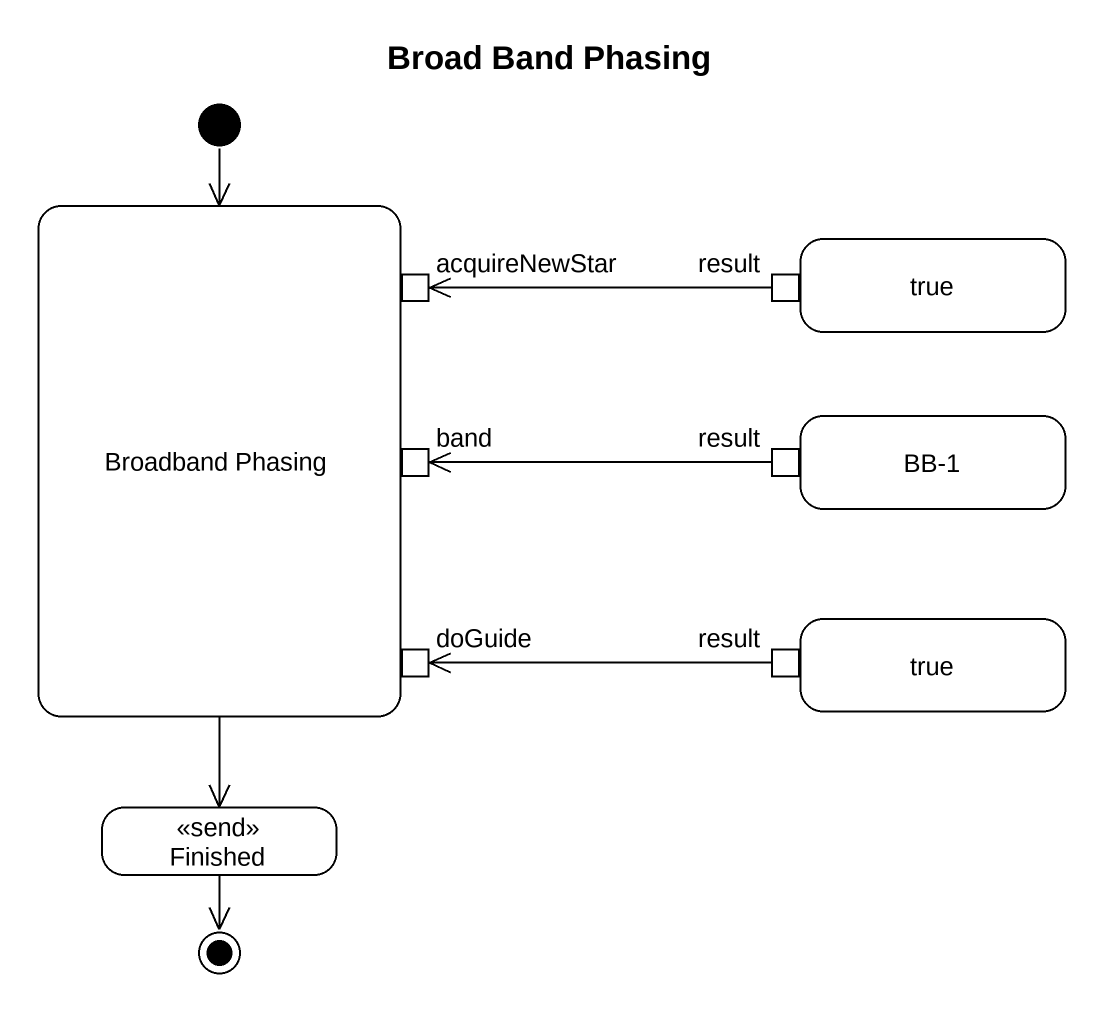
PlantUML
@startuml
title Broad Band Phasing
hide empty description
state "Broadband Phasing" as Broadband_Phasing {
  state acquireNewStar <<inputPin>>
  state band <<inputPin>>
  state doGuide <<inputPin>>
}
state true {
  state result <<outputPin>>
}
state "BB-1" as BB_1 {
  state "result" as result_2 <<outputPin>>
}
state "true" as true_2 {
  state "result" as result_3 <<outputPin>>
}
state Finished <<send>>
[*] --> Broadband_Phasing
Broadband_Phasing --> Finished
result -left-> acquireNewStar
result_2 -left-> band
result_3 -left-> doGuide
Finished --> [*]
@enduml
